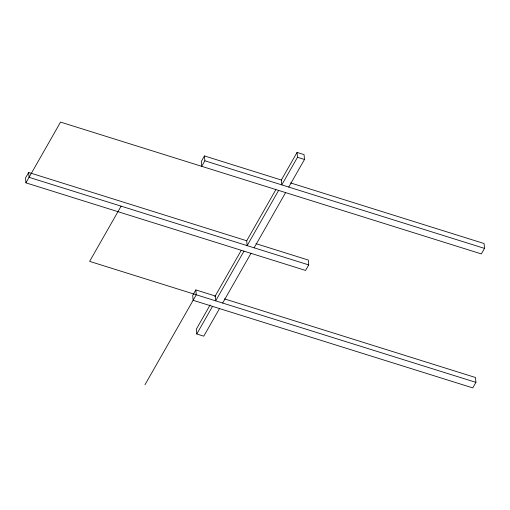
<?xml version="1.0" encoding="UTF-8"?>
<svg xmlns="http://www.w3.org/2000/svg" width="510" height="510" viewBox="0 0 510 510"><rect width="100%" height="100%" fill="white"/><g stroke="black" fill="none" stroke-linecap="round" stroke-linejoin="round"><path stroke-width="0.76" d="M278.613 190.409L247.14 245.629L246.712 240.765L28.649 172.463L25.5 177.984L25.927 182.848L305.573 270.44L308.722 264.919L308.295 260.055L255.975 243.665M25.927 182.848L60.55 122.107L481.351 253.916L484.5 248.389L484.073 243.525L290.604 182.924M121.099 206.155L89.626 261.375L475.919 382.372L472.77 387.893L193.118 300.301L192.697 295.437L195.84 289.909L215.233 295.985L215.66 300.855L243.99 251.156M204.427 155.932L201.278 161.453L201.705 166.317L204.854 160.797L204.427 155.932L281.335 180.024L281.762 184.888L297.496 157.278L297.069 152.413L304.062 154.6L304.489 159.464L288.749 187.074M144.961 384.789L196.267 294.78L195.84 289.909M210.12 304.961L196.35 329.122L196.777 333.986L203.77 336.173L219.504 308.563M214.844 296.68L241.204 250.429M246.712 240.765L275.827 189.688M281.335 180.024L297.069 152.413M196.777 333.986L212.517 306.376M222.653 303.042L250.977 253.342M254.127 247.822L285.606 192.601M297.496 157.278L304.489 159.464M204.854 160.797L484.5 248.389M308.722 264.919L29.076 177.327L28.649 172.463M224.502 298.892L475.492 377.508L475.919 382.372"/></g></svg>
